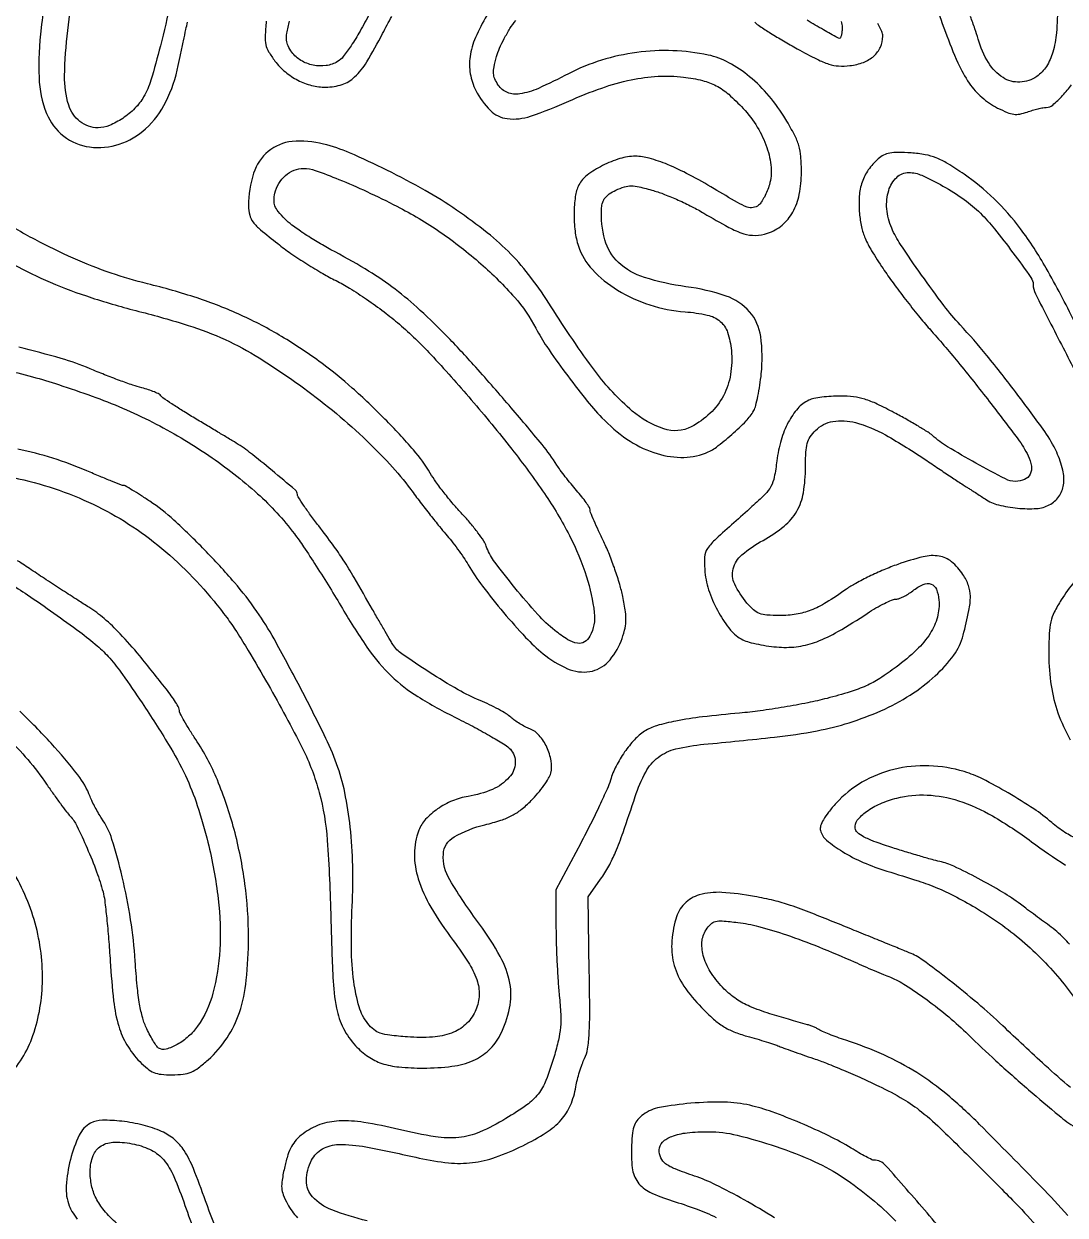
# Model space of a CAD drawing. Extents: x 0 to 2791, y 427 to 2463.
# Drawn here: x 1612.7 to 1868.9, y 1242.5 to 1535.6 of the extents above; entities that cross this region are included whole.
import ezdxf

# ---------------------------------------------------------------- set-up
doc = ezdxf.new("R2010")
doc.units = 0

msp = doc.modelspace()

# ---------------------------------------------------------------- linework, layer by layer
for points in [[(1619.076331, 1548.772075, 0.015132), (1616.982624, 1534.577726, 0.036565), (1616.454737, 1522.334063, 0.089404), (1618.313946, 1513.539779, 0.130956), (1622.519576, 1507.974198, 0.133262), (1628.909824, 1505.285269, 0.113613), (1636.204493, 1505.965074, 0.106294), (1642.669852, 1509.761684, 0.092285), (1647.670674, 1516.422742, 0.064949), (1650.715967, 1525.307047, -0.001278), (1651.335843, 1528.317603, -0.00117), (1651.989468, 1531.415195, -0.001169), (1652.585968, 1534.178034, -0.00383), (1652.99844, 1536, 0.002681)], [(1648.826696, 1540.88236, -0.0097), (1646.302445, 1530.148871, -0.009524), (1643.965685, 1521.686593, -0.060103), (1642.191628, 1517.588411, -0.064154), (1640.0384, 1514.795179, -0.047946), (1637.037412, 1512.317752, -0.049582), (1633.800616, 1510.569527, -0.099359), (1630.962901, 1510, -0.16897), (1626.520696, 1511.545323, -0.151086), (1623.749206, 1515.584808, -0.081233), (1622.741336, 1522.772026, -0.023926), (1623.529294, 1533.909431, -0.012573), (1625.158304, 1545.173838, -0.03287)], [(1836.401941, 1542.036491, 0.004381), (1839.420582, 1533.555952, 0.016597), (1842.484703, 1525.970798, 0.046276), (1845.282755, 1520.963784, 0.063045), (1848.37683, 1517.492482, 0.061358), (1852.265057, 1514.864778, 0.01918), (1854.604301, 1513.782342, 0.064956), (1856.224577, 1513.342097, 0.080366), (1857.711959, 1513.379011, 0.040466), (1859.528123, 1513.874009, -0.014419), (1860.836938, 1514.305036, -0.01359), (1862.19439, 1514.66924, -0.01369), (1863.413987, 1514.926091, -0.045078), (1864.232104, 1515, 0.179705), (1865.798708, 1515.581842, 0.027109), (1868.253897, 1517.940901, 0.027818), (1870.441139, 1520.561329, 0.161358)], [(1867, 1540.152157, -0.020175), (1866.727457, 1533.400295, -0.050905), (1865.836323, 1528.569272, -0.071748), (1864.257582, 1525.10301, -0.097595), (1861.883127, 1522.630693, -0.143605), (1857.72414, 1521.22584, -0.152777), (1853.578188, 1522.340815, -0.116311), (1849.984198, 1526.022914, -0.065088), (1847.466476, 1531.788637, 0.011267), (1846.659645, 1534.358135, 0.00676), (1845.592078, 1537.37318, 0.006767)], [(1726.61385, 1537.63093, 0.03298), (1723.806468, 1532.174413, 0.065766), (1722.476609, 1527.512861, 0.07986), (1722.53071, 1523.294832, 0.075024), (1723.894244, 1519.207298, 0.077408), (1727.473416, 1514.259525, 0.170224), (1731.617109, 1512.243464, 0.111006), (1737.379064, 1512.853634, 0.02385), (1746.786468, 1516.549028, -0.020978), (1754.875381, 1519.780209, -0.032817), (1762.091652, 1521.796643, -0.037483), (1768.713621, 1522.675447, -0.044869), (1774.998959, 1522.470037, -0.028749), (1779.653502, 1521.623869, -0.061914), (1783.056987, 1520.338969, -0.059947), (1786.109276, 1518.231003, -0.025489), (1789.664628, 1514.748009, -0.048909), (1793.129579, 1510.161328, -0.054518), (1795.491722, 1505.147775, -0.060118), (1796.54304, 1500.246196, -0.095864), (1796.116734, 1495.995286, -0.024871), (1795.573547, 1494.463759, -0.023752), (1794.87357, 1492.969392, -0.024467), (1794.129061, 1491.711664, -0.073801), (1793.465786, 1490.971605, -0.134526), (1792.11241, 1490.358637, -0.128502), (1790.609643, 1490.506035, -0.043332), (1788.235114, 1491.623872, -0.003791), (1782.5, 1495.016418, 0.014181), (1776.411168, 1498.449461, 0.023532), (1771.07368, 1500.949087, 0.027977), (1766.570541, 1502.516652, 0.069875), (1763.12877, 1503, 0.075264), (1759.345039, 1502.427199, 0.042888), (1755.050842, 1500.681026, 0.04308), (1751.29053, 1498.333734, 0.11432), (1749.264742, 1495.923715, 0.083231), (1748.365442, 1493.069808, 0.032634), (1748.059587, 1488.940757, 0.032482), (1748.305227, 1484.578135, 0.050252), (1749.134108, 1480.899223, 0.107919), (1752.586257, 1475.101173, 0.066644), (1758.752805, 1470.056418, 0.060904), (1766.689408, 1466.407663, 0.058806), (1775.366414, 1464.722809, -0.034778), (1780.831686, 1463.931219, -0.121353), (1784.00974, 1462.376819, -0.141532), (1785.828798, 1459.678616, -0.054101), (1786.754802, 1455.200029, -0.064943), (1786.554341, 1449.290841, -0.080227), (1784.803879, 1444.073819, -0.081823), (1781.536312, 1439.749741, -0.070905), (1776.901122, 1436.448868, -0.202769), (1770.12806, 1435.925382, -0.096513), (1762.378466, 1440.315365, -0.056235), (1753.32106, 1450.025961, -0.019238), (1742.437131, 1465.942228, 0.020993), (1737.456535, 1473.171097, 0.032203), (1732.503288, 1478.93781, 0.031063), (1726.717352, 1484.164354, 0.017862), (1719.160702, 1489.753333, 0.021755), (1711.471627, 1494.548281, 0.013315), (1702.026887, 1499.555278, 0.012941), (1692.859254, 1503.814853, 0.040426), (1686.425174, 1506.006225, 0.085024), (1678.709464, 1506.607855, 0.15055), (1672.859643, 1504.198618, 0.144852), (1669.23504, 1498.826633, 0.076613), (1668, 1490.813719, 0.061317), (1668.279773, 1488.54092, 0.103191), (1669.113563, 1486.817547, 0.054995), (1670.936485, 1484.923056, 0.007706), (1675.169334, 1481.504617, 0.014859), (1678.435819, 1479.101748, 0.009684), (1682.338795, 1476.515836, 0.009741), (1686.247152, 1474.139469, 0.018282), (1689.508436, 1472.398868, -0.025647), (1692.863042, 1470.544495, -0.011798), (1697.04083, 1467.808201, -0.011614), (1701.330461, 1464.702339, -0.015245), (1705.089102, 1461.660426, -0.027367), (1712.819791, 1454.229898, -0.010465), (1722.770492, 1443.100516, -0.010549), (1732.747145, 1430.951143, -0.016272), (1740.796991, 1420, -0.032067), (1746.929305, 1409.705056, -0.04122), (1751.124238, 1399.520601, -0.046815), (1753.046181, 1390.709537, -0.154359), (1751.964816, 1384.934259, -0.134535), (1750.6169, 1383.512836, -0.17784), (1748.879441, 1383.174235, -0.100658), (1746.553722, 1384.050098, -0.027745), (1743.34817, 1386.320657, -0.041064), (1739.132197, 1390.278647, -0.012985), (1733.507384, 1396.837324, -0.010609), (1728.279847, 1403.54917, -0.083484), (1726.483899, 1407.05073, 0.070477), (1725.879964, 1408.307209, 0.013793), (1724.426141, 1410.359388, 0.01439), (1722.582057, 1412.674051, 0.012895), (1720.541098, 1414.967139, -0.012791), (1718.361692, 1417.41475, -0.009784), (1716.101286, 1420.196597, -0.009912), (1714.086422, 1422.886125, -0.022938), (1712.709723, 1425, 0.04648), (1708.586282, 1430.72376, 0.015359), (1701.533062, 1438.326798, 0.015647), (1693.509415, 1445.966433, 0.023327), (1685.993475, 1452.081019, 0.024314), (1676.138157, 1458.646678, 0.027935), (1666.127374, 1463.8993, 0.027091), (1655.329027, 1468.127199, 0.020569), (1643.099901, 1471.615728, -0.02456), (1634.165068, 1474.241759, -0.020044), (1624.890471, 1477.893042, -0.019111), (1615.474139, 1482.480626, -0.017313), (1606.113067, 1487.917643, 0.013448)], [(1610.187917, 1476.390044, 0.024361), (1619.222284, 1472.003815, 0.022321), (1629.4081, 1468.185679, 0.01638), (1641, 1464.836726, -0.014308), (1653.161911, 1461.3776, -0.031003), (1662.226934, 1457.88551, -0.032091), (1670.596632, 1453.379702, -0.016446), (1680.5, 1446.735891, -0.015763), (1688.622521, 1440.492719, -0.016763), (1696.165629, 1433.872083, -0.017803), (1702.729886, 1427.253928, -0.027241), (1707.880702, 1421.028774, 0.003823), (1710.226144, 1417.90747, 0.003447), (1712.700646, 1414.71223, 0.003454), (1714.958083, 1411.87894, 0.010927), (1716.523848, 1410.025723, -0.014628), (1717.88827, 1408.386351, -0.008711), (1719.42003, 1406.360681, -0.008716), (1720.8774, 1404.286953, -0.014887), (1722.01118, 1402.5, 0.027997), (1725.568271, 1397.205648, 0.013002), (1730.735086, 1390.731674, 0.012868), (1736.147931, 1384.625895, 0.033331), (1740.437665, 1380.604592, 0.069235), (1746.48865, 1376.909474, 0.142994), (1751.938553, 1376.219617, 0.164395), (1756.398501, 1378.564378, 0.099347), (1759.615435, 1383.663091, 0.024678), (1760.502622, 1386.381504, 0.056978), (1760.828112, 1388.502339, 0.046578), (1760.697576, 1390.889087, 0.012122), (1760.039232, 1394.679559, 0.022571), (1759.302532, 1397.672529, 0.011912), (1758.134025, 1401.316558, 0.01183), (1756.758112, 1404.996673, 0.017873), (1755.372068, 1408.124019, -0.005121), (1754.080214, 1410.849075, -0.007248), (1752.990545, 1413.302658, -0.004438), (1752.125814, 1415.379266, -0.096725), (1752, 1416.023553, 0.140151), (1751.838406, 1416.588728, 0.013056), (1751.031873, 1417.811508, 0.015979), (1749.96654, 1419.238924, 0.011882), (1748.704249, 1420.747119, -0.008137), (1747.327571, 1422.367178, -0.006779), (1745.916355, 1424.131966, -0.006852), (1744.668483, 1425.782807, -0.018429), (1743.841622, 1427, 0.032307), (1740.206978, 1432.043601, 0.004701), (1732.073454, 1441.730687, 0.00576), (1723.332767, 1451.709309, 0.011659), (1716.182405, 1459.320341, 0.014273), (1709.359997, 1465.866474, 0.024576), (1703.27433, 1470.859084, 0.024297), (1696.679549, 1475.268208, 0.013579), (1688.269624, 1480.012018, -0.013141), (1684.889766, 1481.914601, -0.012325), (1681.540232, 1484.031594, -0.012396), (1678.663007, 1486.05574, -0.040811), (1676.918607, 1487.583976, -0.022016), (1675.28686, 1489.422985, -0.07842), (1674.499901, 1490.78099, -0.098858), (1674.264376, 1492.139922, -0.047721), (1674.478165, 1493.900588, -0.081986), (1675.422801, 1496.26696, -0.079086), (1677.086976, 1498.237704, -0.081649), (1679.227216, 1499.546246, -0.096756), (1681.550098, 1500, -0.085335), (1684.416581, 1499.507187, -0.011243), (1690.205421, 1497.308391, -0.012578), (1697.094062, 1494.309115, -0.009529), (1704.5, 1490.687192, -0.031998), (1715.145773, 1484.336332, -0.02976), (1725.16841, 1476.535759, -0.031315), (1733.44283, 1468.29304, -0.061944), (1738.675737, 1460.660161, 0.030324), (1741.352352, 1456.173344, 0.009362), (1745.909592, 1449.752333, 0.009693), (1750.839259, 1443.339049, 0.021177), (1754.912336, 1438.667561, 0.052567), (1761.0668, 1433.416671, 0.068036), (1767.692316, 1430.089055, 0.076605), (1774.290836, 1428.911037, 0.097072), (1780.382623, 1429.955373, 0.070756), (1783.063231, 1431.435836, 0.019043), (1786.839614, 1434.514429, 0.019234), (1790.379808, 1437.882582, 0.066827), (1792.258, 1440.41375, 0.062882), (1792.748729, 1441.644793, 0.012694), (1793.282908, 1443.943414, 0.013213), (1793.768769, 1446.667097, 0.012018), (1794.127811, 1449.5, 0.05925), (1793.978352, 1458.652158, 0.145764), (1791.238575, 1464.719056, 0.1342), (1785.442803, 1468.602363, 0.047018), (1775.593696, 1470.903811, -0.041415), (1765.362226, 1473.174239, -0.112898), (1758.98708, 1476.875317, -0.140368), (1755.655336, 1482.42035, -0.079742), (1754.844475, 1490.266179, -0.06313), (1755.10355, 1491.671877, -0.092392), (1755.697027, 1492.777567, -0.078273), (1756.730964, 1493.717284, -0.034138), (1758.35115, 1494.630409, -0.032944), (1760.455621, 1495.468783, -0.080874), (1762.09677, 1495.71992, -0.05696), (1764.054551, 1495.477203, -0.010328), (1767.60115, 1494.542082, -0.023823), (1770.325339, 1493.620858, -0.011945), (1773.676588, 1492.213369, -0.011832), (1777.081045, 1490.589057, -0.017134), (1780, 1488.982655, 0.010016), (1786.112409, 1485.504521, 0.048169), (1789.794899, 1483.943069, 0.082593), (1792.680064, 1483.536586, 0.073615), (1795.665502, 1484.05462, 0.095484), (1799.227331, 1486.043057, 0.091246), (1801.862334, 1489.240563, 0.078058), (1803.466525, 1493.615353, 0.048956), (1804, 1499.050862, 0.018991), (1803.852358, 1502.936543, 0.053229), (1803.359164, 1505.611707, 0.048978), (1802.287712, 1508.244099, 0.014202), (1800.134151, 1512.068727, 0.039285), (1796.035932, 1517.812184, 0.045122), (1791.258774, 1522.560064, 0.049135), (1786.14336, 1526.01447, 0.071245), (1781.037886, 1527.898455, 0.044305), (1772.369881, 1528.96747, 0.041873), (1763.480122, 1528.526714, 0.041904), (1754.794531, 1526.611842, 0.044526), (1746.733199, 1523.300594, -0.014066), (1739.278873, 1519.694157, -0.065897), (1734.724108, 1518.330626, -0.134953), (1731.667535, 1518.665172, -0.154577), (1729.397568, 1520.515987, -0.043063), (1728.570809, 1522.051299, -0.088228), (1728.257685, 1523.377287, -0.066134), (1728.378966, 1524.966227, -0.016186), (1729.005657, 1527.520203, -0.034969), (1729.732775, 1529.556923, -0.018183), (1730.905028, 1531.988807, -0.017991), (1732.295927, 1534.409557, -0.026098), (1733.706978, 1536.42985, -0.028082)], [(1672.365418, 1536.222031, 0.013206), (1672.07655, 1532.513362, 0.066351), (1672.244955, 1530.443573, 0.082704), (1672.935621, 1528.70795, 0.026968), (1674.49223, 1526.4213, 0.055516), (1677.045392, 1523.748564, 0.055965), (1680.117522, 1521.711373, 0.056944), (1683.512381, 1520.433677, 0.061628), (1687.017541, 1520, 0.080232), (1690.98864, 1520.64135, 0.109643), (1694.089206, 1522.494261, 0.068288), (1697.067904, 1526.197678, 0.015915), (1700.965561, 1533.179309, -0.006723), (1703.223344, 1537.404175, -0.006735)], [(1697.795918, 1538.175521, -0.010388), (1695.414753, 1533.761673, -0.01766), (1693.219636, 1530.187918, -0.019225), (1691.299715, 1527.524489, -0.091662), (1689.901475, 1526.285813, -0.102866), (1687.082705, 1525.297782, -0.083664), (1683.87789, 1525.409393, -0.083518), (1680.88163, 1526.56602, -0.101923), (1678.663061, 1528.58444, -0.043426), (1677.705064, 1530.173032, -0.094748), (1677.331369, 1531.53961, -0.065548), (1677.421933, 1533.249538, -0.012907), (1678.062987, 1536.26256, -0.046283)], [(1792.5, 1535.962749, 0.039914), (1793.75348, 1534.987751, 0.006235), (1796.396655, 1533.297946, 0.006904), (1799.572327, 1531.383354, 0.005969), (1802.956699, 1529.459947, 0.008143), (1807.86006, 1526.853503, 0.040347), (1810.745542, 1525.661866, 0.063549), (1813.132879, 1525.217408, 0.04237), (1815.917239, 1525.294139, 0.062443), (1819.25532, 1526.100291, 0.092226), (1821.824397, 1527.659959, 0.105471), (1823.431315, 1529.858883, 0.10562), (1824, 1532.520986, 0.102155), (1823.751097, 1533.72654, 0.022661), (1822.825, 1535.631437, 0.022642)], [(1813.73305, 1536.146787, -0.090729), (1814, 1534.687765, -0.022197), (1813.954247, 1533.657654, -0.035606), (1813.814191, 1532.789531, -0.040221), (1813.612775, 1532.164051, -0.303557), (1813.36746, 1532, -0.129308), (1812.9105, 1532.120187, -0.00091), (1809.399112, 1534.112992, -0.003425), (1805.387465, 1536.43592, -0.002176)], [(1871.180834, 1462.252446, 0.015085), (1864.220458, 1475.441438, 0.031705), (1857.881903, 1485.13407, 0.039187), (1851.380743, 1492.533383, 0.043071), (1843.993951, 1498.574269, 0.01237), (1839.949243, 1501.193526, 0.042089), (1837.146238, 1502.602585, 0.051483), (1834.455826, 1503.372725, 0.025935), (1830.948555, 1503.810102, 0.013509), (1827.742826, 1503.955073, 0.048488), (1825.70265, 1503.794129, 0.072983), (1824.202529, 1503.294786, 0.067232), (1822.862017, 1502.375127, 0.055793), (1820.447635, 1499.643145, 0.071001), (1818.92424, 1496.648061, 0.065507), (1818.223842, 1493.155944, 0.039406), (1818.273183, 1488.923913, 0.031233), (1818.784613, 1485.604593, 0.0471), (1819.675135, 1482.819283, 0.035957), (1821.251238, 1479.758042, 0.010927), (1824.065161, 1475.360173, 0.010504), (1826.533949, 1471.84332, 0.006237), (1829.614991, 1467.752676, 0.00624), (1832.790762, 1463.748234, 0.010694), (1835.551036, 1460.5, -0.01009), (1842.468516, 1452.379573, -0.006405), (1850.21033, 1442.659423, -0.004664), (1857.226668, 1433.438455, -0.046419), (1859.755794, 1429.298032, -0.074293), (1860.558291, 1426.769011, -0.156317), (1860.251297, 1424.753752, -0.178269), (1858.883361, 1423.462249, -0.101303), (1856.625256, 1423, -0.120721), (1854.189281, 1423.596844, -0.006075), (1846.918008, 1427.500584, -0.009644), (1839.925814, 1431.54264, -0.046129), (1836.220918, 1434.276005, 0.041062), (1835.12867, 1435.099025, 0.005939), (1832.752158, 1436.56193, 0.006698), (1829.892133, 1438.224308, 0.005686), (1826.828981, 1439.904673, 0.011913), (1822.591601, 1442.038757, 0.035503), (1819.566288, 1443.218253, 0.044908), (1816.82268, 1443.805949, 0.030324), (1813.626034, 1444, 0.016851), (1811.339649, 1443.922922, 0.016434), (1809.044351, 1443.692015, 0.016575), (1807.044596, 1443.356407, 0.057255), (1805.797053, 1442.95154, 0.105937), (1803.105354, 1440.950463, 0.05867), (1800.772438, 1437.563944, 0.050952), (1798.991032, 1433.157778, 0.039772), (1797.950158, 1428.098107, -0.016733), (1797.306462, 1424.027909, -0.076788), (1796.503512, 1421.783635, -0.072619), (1795.041145, 1419.827068, -0.014033), (1791.817579, 1416.788253, 0.001916), (1782.94769, 1408.823646, 0.053555), (1780.881928, 1406.507323, 0.146315), (1780.154489, 1404.388457, 0.035761), (1780.271467, 1400.658686, 0.058263), (1781.365933, 1395.746828, 0.043626), (1783.642546, 1390.687394, 0.045064), (1786.556626, 1386.428781, 0.106041), (1789.561593, 1384.051314, 0.047212), (1791.097807, 1383.466595, 0.016492), (1793.399343, 1382.912251, 0.016209), (1795.987334, 1382.465448, 0.018218), (1798.5, 1382.20798, 0.051968), (1803.276486, 1382.390355, 0.056194), (1807.782581, 1383.561499, 0.040599), (1812.984253, 1386.059451, 0.013383), (1820.196112, 1390.537012, -0.013137), (1822.329428, 1391.862956, -0.016117), (1824.390919, 1392.982747, -0.014639), (1826.162001, 1393.808106, -0.102057), (1827.092338, 1394, 0.085443), (1827.900402, 1394.139102, 0.027689), (1829.023349, 1394.608996, 0.026687), (1830.236546, 1395.279716, 0.027038), (1831.365901, 1396.073178, -0.058543), (1833.93537, 1397.646991, -0.194984), (1835.874294, 1397.739111, -0.21813), (1837.18681, 1396.473538, -0.072846), (1837.806176, 1393.811959, -0.086846), (1837.427843, 1389.622193, -0.07581), (1835.652677, 1385.589213, -0.060513), (1832.340095, 1381.549768, -0.031092), (1827.330274, 1377.322333, -0.017878), (1823.291452, 1374.541497, -0.035682), (1819.881087, 1372.696533, -0.031713), (1815.991454, 1371.227315, -0.01137), (1810.28652, 1369.61758, -0.013652), (1805.56224, 1368.536443, -0.007614), (1799.757834, 1367.465564, -0.00759), (1793.849655, 1366.560328, -0.012203), (1788.78652, 1365.988564, 0.007139), (1779.688557, 1365.054371, 0.018054), (1773.115672, 1364.042782, 0.024091), (1768.376846, 1362.898252, 0.073855), (1765.385531, 1361.516954, 0.06088), (1762.934315, 1359.445404, 0.034809), (1760.500654, 1356.423253, 0.033945), (1758.417201, 1352.95143, 0.043515), (1757.01597, 1349.5, -0.030016), (1756.179838, 1347.269796, -0.005604), (1754.358173, 1343.296875, -0.005983), (1752.118191, 1338.696124, -0.005437), (1749.697574, 1334), (1743.610739, 1322.5), (1743.619905, 1313.5, 0.007162), (1743.681705, 1309.472445, 0.004575), (1743.863413, 1304.79375, 0.004596), (1744.125695, 1300.210234, 0.008543), (1744.435994, 1296.5, -0.012921), (1744.775875, 1291.957611, -0.033636), (1744.71559, 1288.68173, -0.035476), (1744.220403, 1285.544871, -0.015822), (1743.148142, 1281.5, -0.019451), (1741.141699, 1275.635883, -0.073044), (1739.233249, 1272.258959, -0.073498), (1736.44049, 1269.584093, -0.01985), (1731.291015, 1266.229336, -0.031407), (1724.843682, 1262.914276, -0.077807), (1719.720414, 1261.568757, -0.066108), (1713.943478, 1261.744982, -0.018048), (1704.980642, 1263.548883, 0.017984), (1696.345985, 1265.287875, 0.051839), (1690.257763, 1265.64865, 0.073739), (1685.548328, 1264.735075, 0.078355), (1681.413622, 1262.501914, 0.042714), (1679.746947, 1260.989299, 0.059762), (1678.564607, 1259.364481, 0.050671), (1677.674335, 1257.307279, 0.021755), (1676.893572, 1254.415033, 0.013373), (1676.24606, 1251.109171, 0.060154), (1676.154636, 1249.144955, 0.075966), (1676.544847, 1247.442342, 0.029209), (1677.570827, 1245.236381, 0.066502), (1680.03039, 1241.838441, 0.051327)], [(1697.1528, 1241.0728, -0.031985), (1688.464744, 1243.753302, -0.117284), (1683.734842, 1246.966409, -0.192728), (1682.224512, 1250.9814, -0.114562), (1683.502489, 1256.004814, -0.147866), (1686.186327, 1258.767871, -0.122301), (1690.165197, 1259.838884, -0.052417), (1696.862717, 1259.266955, -0.007995), (1710, 1256.522906, 0.029682), (1717.174144, 1255.346322, 0.055508), (1723.050366, 1255.391536, 0.055393), (1728.780795, 1256.728861, 0.029434), (1735.504136, 1259.561884, 0.028089), (1741.197587, 1262.775086, 0.067491), (1744.87927, 1265.906118, 0.08193), (1747.169394, 1269.496565, 0.059298), (1748.509698, 1274.0574, -0.01955), (1748.876572, 1275.809019, -0.01353), (1749.421725, 1277.758923, -0.013666), (1750.048493, 1279.606786, -0.027107), (1750.662915, 1281.026116, 0.078599), (1751.400459, 1283.361786, 0.023721), (1751.778893, 1287.07532, 0.014525), (1751.921684, 1292.768755, 0.003347), (1751.819255, 1302.370657), (1751.5, 1320.757299), (1754.584402, 1325.128649, 0.027064), (1756.605952, 1328.350521, 0.027388), (1758.258837, 1331.759383, 0.016093), (1760.112702, 1336.617718, 0.003166), (1763.103544, 1345.464329, -0.04249), (1765.685123, 1351.492676, -0.108084), (1768.751988, 1355.097978, -0.103421), (1773.132869, 1357.184443, -0.036921), (1780, 1358.324837, 0.004766), (1797.352389, 1360.070937, 0.019292), (1807.864061, 1361.642425, 0.02957), (1815.766133, 1363.627376, 0.027798), (1823.548144, 1366.563711, 0.038051), (1830.735427, 1370.419997, 0.043617), (1836.911067, 1375.170488, 0.048529), (1841.483021, 1380.269621, 0.096518), (1843.792178, 1385.155286, 0.010777), (1845.201344, 1391.24141, 0.052537), (1845.557565, 1394.756467, 0.08586), (1845.090355, 1397.3946, 0.061681), (1843.732807, 1400.06852, 0.067663), (1840.906189, 1403.239059, 0.138903), (1837.908824, 1404.61924, 0.099522), (1833.948369, 1404.449198, 0.024785), (1827.706301, 1402.580634, 0.01515), (1824.269293, 1401.244699, 0.012067), (1820.644651, 1399.603588, 0.012248), (1817.358819, 1397.918852, 0.029817), (1815.049989, 1396.478115, -0.016423), (1810.083978, 1393.191346, -0.043994), (1806.294323, 1391.29538, -0.05464), (1802.739536, 1390.323856, -0.039424), (1798.638554, 1390, -0.017059), (1795.477218, 1390.10789, -0.074356), (1793.653176, 1390.509408, -0.092327), (1792.226776, 1391.382454, -0.034493), (1790.588602, 1393.077072, -0.06229), (1787.57757, 1397.722521, -0.177453), (1787.200886, 1401.498939, -0.157263), (1789.367658, 1404.925967, -0.046313), (1794.555217, 1408.493754, 0.043004), (1799.71174, 1411.990256, 0.091123), (1802.836434, 1415.645975, 0.090176), (1804.476145, 1420.19965, 0.041465), (1805, 1426.505616, -0.01252), (1805.092313, 1430.191655, -0.053816), (1805.436366, 1432.356551, -0.079653), (1806.159119, 1433.957321, -0.050624), (1807.454545, 1435.545455, -0.157338), (1811.754235, 1437.747326, -0.106875), (1817.288827, 1437.4605, -0.062831), (1824.663514, 1434.427243, -0.019767), (1834.818775, 1428.127536, 0.00095), (1838.127372, 1425.898465, 0.00121), (1841.187769, 1423.855775, 0.000941), (1843.761331, 1422.153983, 0.010116), (1844.818775, 1421.487868, -0.005778), (1845.647888, 1420.975578, -0.002205), (1846.7912, 1420.243674, -0.002183), (1848.026147, 1419.437742, -0.002676), (1849.172544, 1418.673609, 0.087339), (1852.450124, 1417.213703, 0.038188), (1857.157488, 1416.413086, 0.037885), (1861.841311, 1416.336297, 0.107721), (1864.966211, 1417.214458, 0.115448), (1867.328079, 1419.279498, 0.121316), (1868.474703, 1422.141802, 0.094571), (1868.29556, 1425.793776, 0.048086), (1866.783995, 1430.154174, 0.047025), (1863.843749, 1435.244781, 0.007639), (1857.081932, 1444.459962, 0.009057), (1849.576484, 1454.003413, 0.016343), (1843.038238, 1461.5, -0.025592), (1839.05607, 1466.239982, -0.007961), (1833.56341, 1473.747436, -0.006792), (1828.371206, 1481.302218, -0.045647), (1826.202702, 1485.297053, -0.078752), (1824.995147, 1490.047816, -0.097409), (1825.461343, 1494.58132, -0.126242), (1827.420914, 1497.793052, -0.195382), (1830.39169, 1499, -0.106916), (1833.621584, 1498.301356, -0.022522), (1838.796338, 1495.665697, -0.024581), (1844.051719, 1492.332106, -0.042346), (1848.015241, 1489, -0.027563), (1851.482382, 1485.141125, -0.009793), (1856.015452, 1479.267411, -0.0045), (1860.464415, 1473.148756, -0.156174), (1861, 1471.475877, 0.118081), (1861.562261, 1469.128241, 0.001602), (1868.35804, 1455.860092, 0.003732), (1874.871889, 1443.469944, 0.036841)], [(1607.600382, 1424.406833, -0.060331), (1627.489113, 1418.420769, -0.063466), (1644.615507, 1408.163272, -0.05554), (1659.5, 1393.516166, -0.010048), (1662.630568, 1389.502203, -0.016749), (1665.081507, 1385.986364, -0.010975), (1667.904773, 1381.415855, -0.00211), (1672.803884, 1373, -0.014633), (1681.275606, 1357.257424, -0.050563), (1685.386791, 1346.446411, -0.04795), (1687.354433, 1334.739791, -0.012225), (1688.244874, 1315.5, 0.006149), (1688.740565, 1300.968349, 0.036126), (1689.643223, 1293.394189, 0.068758), (1691.3361, 1288.42164, 0.071543), (1694.297728, 1284.168633, 0.05361), (1697.412784, 1281.477279, 0.071753), (1700.751087, 1279.81426, 0.057157), (1704.983251, 1278.935512, 0.021876), (1711, 1278.653764, 0.032739), (1718.030787, 1279.0931, 0.069984), (1723.266471, 1280.528612, 0.088441), (1727.109571, 1283.067226, 0.084919), (1729.903054, 1286.809971, 0.067025), (1732.216265, 1293.393376, 0.097532), (1732.275156, 1299.529527, 0.080161), (1729.923668, 1306.076325, 0.032889), (1724.810829, 1314.043153, -0.022848), (1717.485655, 1324.968563, -0.151074), (1715.90962, 1331.270434, -0.255395), (1718.539922, 1335.51361, -0.068973), (1726.154915, 1338.537964, 0.016672), (1730.075571, 1339.638536, 0.043526), (1732.776464, 1340.761424, 0.049251), (1735.045984, 1342.246487, 0.026893), (1737.523993, 1344.471361, 0.020684), (1739.167234, 1346.256489, 0.020656), (1740.658133, 1348.172081, 0.021014), (1741.817067, 1349.948583, 0.072655), (1742.339202, 1351.215351, 0.106173), (1742.442401, 1354.218504, 0.065646), (1741.366408, 1357.59721, 0.066855), (1739.490147, 1360.505685, 0.12622), (1737.221751, 1362.102104, -0.027852), (1736.033938, 1362.629455, -0.017699), (1734.712014, 1363.366996, -0.017774), (1733.46219, 1364.185571, -0.031214), (1732.5, 1364.960162, 0.046418), (1731.370625, 1365.81416, 0.01327), (1729.471875, 1366.921908, 0.013237), (1727.252333, 1368.063696, 0.01369), (1725, 1369.072959, -0.031467), (1719.568309, 1371.742494, -0.012519), (1712.463396, 1376.047417, -0.00886), (1705.709205, 1380.545392, -0.100704), (1703.5, 1382.847368, -0.008404), (1702.901663, 1383.829225, -0.000999), (1701.616365, 1386.030481, -0.001193), (1700.099824, 1388.654114, -0.000979), (1698.49188, 1391.46397, 0.002243), (1693.960928, 1399.335501, 0.011231), (1691.304707, 1403.675292, 0.015026), (1688.813986, 1407.302312, 0.006273), (1685.25, 1412.045913, -0.006348), (1683.238408, 1414.724144, -0.009287), (1681.542188, 1417.135992, -0.005311), (1680.182336, 1419.194755, -0.144267), (1680, 1419.813543, 0.219919), (1679.517845, 1420.856734, 0.002761), (1673.774574, 1425.688159, 0.008287), (1668.246961, 1430.13337, 0.029425), (1664.5, 1432.707159, 0.000659), (1663.299563, 1433.429563, 0.000092), (1660.811066, 1434.922017, 0.000105), (1657.864129, 1436.68784, 0.000089), (1654.750439, 1438.551941, -0.00489), (1651.741906, 1440.392552, -0.007033), (1649.117905, 1442.085187, -0.004031), (1646.945482, 1443.555599, -0.103906), (1646.458217, 1444.067607, 0.139787), (1646.018174, 1444.468959, 0.017797), (1644.838928, 1445.004205, 0.019725), (1643.358787, 1445.546254, 0.015236), (1641.707778, 1446.023029, -0.019788), (1639.530213, 1446.673389, -0.005797), (1636.23916, 1447.842728, -0.005813), (1632.562903, 1449.24589, -0.006206), (1629, 1450.704836, 0.029621), (1621.881109, 1453.237818, 0.010547), (1611.449358, 1456.029929, 0.009563)], [(1607.56208, 1450.52488, -0.011179), (1614.845531, 1448.731474, -0.013648), (1621.284392, 1446.802465, -0.006419), (1629.5, 1443.9773, -0.031641), (1644.34728, 1437.571654, -0.031793), (1658.242759, 1429.352668, -0.033453), (1670.214079, 1419.973458, -0.048723), (1679.267893, 1410.096926, -0.0137), (1681.527643, 1406.912778, -0.004657), (1684.639862, 1402.167546, -0.004627), (1687.981967, 1396.85946, -0.005311), (1691.072391, 1391.727664, 0.018759), (1697.528301, 1381.631929, 0.049999), (1703.071681, 1375.134986, 0.052954), (1709.603893, 1370.078839, 0.023192), (1719.190117, 1364.760417, -0.007197), (1723.689049, 1362.449378, -0.009098), (1727.777136, 1360.178073, -0.007477), (1731.12646, 1358.169136, -0.070116), (1732.413693, 1357.095368, -0.200845), (1733.604641, 1353.719463, -0.170223), (1732.14057, 1350.202621, -0.10915), (1727.981297, 1347.222833, -0.061852), (1722, 1345.498508, 0.059064), (1718.156541, 1344.413582, 0.052355), (1714.50193, 1342.427836, 0.055317), (1711.56148, 1339.885768, 0.095742), (1709.860633, 1337.151734, 0.091743), (1708.795133, 1331.382772, 0.075913), (1709.74202, 1325.196049, 0.05815), (1712.854831, 1318.217705, 0.027362), (1718.360017, 1310.003695, -0.021796), (1722.314472, 1304.243078, -0.065076), (1724.295189, 1299.901684, -0.094694), (1724.702071, 1296.191779, -0.091601), (1723.723298, 1292.54594, -0.097213), (1721.357365, 1289.360193, -0.095243), (1717.946873, 1287.277277, -0.073775), (1713.266873, 1286.274479, -0.034835), (1707.075347, 1286.310663, -0.009846), (1702.72481, 1286.725994, -0.053078), (1700.409364, 1287.246025, -0.08752), (1698.820119, 1288.117493, -0.055428), (1697.324405, 1289.617757, -0.097578), (1695.202492, 1293.707582, -0.03808), (1693.882507, 1299.963978, -0.030115), (1693.293286, 1308.179479, -0.015478), (1693.495258, 1318.5, 0.018538), (1693.629101, 1328.450281, 0.02132), (1693.000345, 1337.926537, 0.023102), (1691.667656, 1346.450915, 0.037513), (1689.669092, 1353.5, 0.026746), (1686.606901, 1360.648101, 0.00595), (1680.582802, 1372.503843, 0.006026), (1674.267583, 1384.228451, 0.025477), (1670.049787, 1391, 0.025913), (1664.509582, 1398.141064, 0.014907), (1657.153402, 1406.174007, 0.01474), (1649.621682, 1413.47812, 0.038381), (1643.679286, 1418.126858, 0.004714), (1641.402541, 1419.611042, 0.007025), (1639.380952, 1420.862265, 0.003425), (1637.649883, 1421.884267, 0.132383), (1637.220428, 1422, -0.093654), (1636.761544, 1422.086714, -0.001529), (1634.318216, 1423.05295, -0.003923), (1631.481206, 1424.210798, -0.002587), (1628.236674, 1425.584511, 0.049689), (1611.244608, 1430.959923, 0.036237)], [(1608.416072, 1360.030591, -0.056273), (1618.321492, 1348.5, 0.004767), (1620.011904, 1346.065019, 0.005055), (1621.716243, 1343.710106, 0.004831), (1623.223576, 1341.711798, 0.023009), (1624.147192, 1340.61951, -0.074598), (1625.778843, 1338.229462, -0.010528), (1628.265816, 1332.792898, -0.012926), (1630.630087, 1326.909899, -0.02386), (1632.195106, 1322, -0.034378), (1632.605453, 1319.890531, -0.00502), (1633.099347, 1315.552249, -0.005657), (1633.574372, 1310.403751, -0.004824), (1633.9614, 1304.965102, 0.012615), (1634.811633, 1295.174316, 0.04373), (1636.069077, 1288.947329, 0.063788), (1638.080954, 1284.369359, 0.056959), (1641.246848, 1280.25, 0.028323), (1643.125528, 1278.516917, 0.075203), (1644.689315, 1277.583032, 0.07237), (1646.494823, 1277.134026, 0.024819), (1649.193286, 1277, 0.028105), (1651.929819, 1277.153942, 0.070225), (1653.863894, 1277.653174, 0.06458), (1655.677703, 1278.69606, 0.020983), (1658.061857, 1280.674849, 0.062889), (1662.705075, 1286.071744, 0.066659), (1665.752344, 1292.352149, 0.054129), (1667.444797, 1300.274504, 0.025295), (1667.988131, 1310.767445, 0.033761), (1667.107963, 1324.015583, 0.031647), (1664.45095, 1337.320483, 0.032953), (1660.31669, 1349.539099, 0.048942), (1655.004256, 1359.5, -0.008111), (1653.472622, 1361.881493, -0.011164), (1652.179811, 1364.072922, -0.008007), (1651.177733, 1365.930775, -0.119526), (1651.003183, 1366.641862, 0.124232), (1650.834533, 1367.30239, 0.013699), (1650.046247, 1368.66466, 0.016043), (1648.994851, 1370.255321, 0.012328), (1647.75, 1371.924519, 0.00571), (1641.135281, 1380.156941, 0.017505), (1636.399428, 1385.520824, 0.025456), (1632.490918, 1389.247554, 0.03808), (1628.692876, 1392.043444, -0.00331), (1625.974583, 1393.76693, -0.001305), (1622.254972, 1396.173699, -0.001291), (1618.249059, 1398.795332, -0.001615), (1614.545434, 1401.25, 0.003653), (1611.190875, 1403.453692, 0.005583)], [(1604.11826, 1400.653197, -0.031775), (1613.606316, 1395.088929, -0.011161), (1626.5, 1385.956889, -0.017718), (1630.775415, 1382.541753, -0.035533), (1633.844829, 1379.502456, -0.026501), (1636.969315, 1375.528559, -0.006113), (1641.789028, 1368.5, -0.010274), (1648.307871, 1358.291837, -0.026626), (1652.450378, 1350.609367, -0.030912), (1655.394002, 1343.228382, -0.018809), (1657.990806, 1334.199865, -0.030751), (1660.534428, 1320.297818, -0.0438), (1660.935101, 1307.756745, -0.051101), (1659.243302, 1297.119244, -0.086761), (1655.47262, 1288.960491, -0.059986), (1653.259608, 1286.466831, -0.053476), (1650.43551, 1284.458023, -0.058613), (1647.704447, 1283.321547, -0.210743), (1645.877753, 1283.575553, -0.104471), (1645.422865, 1284.00943, -0.012165), (1644.652081, 1285.194883, -0.014184), (1643.799924, 1286.670104, -0.011151), (1642.958564, 1288.313577, -0.045198), (1641.955406, 1290.974509, -0.025211), (1641.199891, 1294.356708, -0.01849), (1640.604581, 1298.827292, -0.007343), (1640.105227, 1305, 0.022068), (1638.980801, 1315.165392, 0.019091), (1636.927419, 1325.701805, 0.01848), (1634.402372, 1334.911173, 0.07506), (1631.858185, 1340.119394, -0.017497), (1631.090885, 1341.318469, -0.011151), (1630.279515, 1342.762362, -0.011202), (1629.546234, 1344.21579, -0.020386), (1629.023407, 1345.438435, 0.075382), (1626.009513, 1350.778806, 0.018185), (1619.444155, 1358.563228, 0.01937), (1611.725291, 1366.432491, 0.029256)], [(1871.151384, 1398.356074, 0.026965), (1867.900031, 1393.844211, 0.024741), (1866.16897, 1390.82817, 0.062587), (1865.311582, 1388.45404, 0.046564), (1864.937218, 1385.556543, 0.00908), (1864.846185, 1380.28653, 0.037482), (1865.416057, 1372.784372, 0.047102), (1867.105339, 1366.024343, 0.044908), (1870.109444, 1359.45268, 0.029809)], [(1872.051216, 1334.987935, -0.049899), (1868.789001, 1336.644613, -0.03706), (1865.554292, 1339.071653, 0.032976), (1861.127475, 1342.449944, 0.014599), (1854.882014, 1346.337198, 0.01422), (1848.564289, 1349.78124, 0.044019), (1844.061606, 1351.593705, 0.065762), (1835.361286, 1353.027862, 0.068428), (1826.708942, 1352.119445, 0.070738), (1818.871065, 1348.966231, 0.078852), (1812.545485, 1343.839367, 0.016436), (1810.650648, 1341.587181, 0.036527), (1809.397422, 1339.729754, 0.049325), (1808.721377, 1338.223834, 0.145812), (1808.683454, 1337.102473, 0.155573), (1810.200871, 1334.705919, 0.037276), (1814.073333, 1331.922841, 0.034833), (1819.206863, 1329.256786, 0.02871), (1825, 1327.129255, -0.005042), (1832.735904, 1324.696889, -0.019304), (1837.47377, 1322.949562, -0.023628), (1841.573263, 1321.023731, -0.010544), (1846.786578, 1318.124645, -0.044625), (1858.278727, 1309.958646, -0.044977), (1868.106527, 1299.902716, -0.048003), (1875.347409, 1289.043661, -0.075489)], [(1869.936449, 1309.117668, 0.019835), (1868.529659, 1310.647056, 0.019458), (1866.810477, 1312.243995, 0.020459), (1865, 1313.674606, -0.001248), (1863.082698, 1315.073449, -0.001026), (1861.042508, 1316.576212, -0.001035), (1859.173962, 1317.964464, -0.002752), (1857.846837, 1318.966151, 0.028329), (1853.482047, 1321.922974, 0.012763), (1847.453226, 1325.321002, 0.011373), (1841.507678, 1328.303678, 0.057571), (1838, 1329.494258, -0.014511), (1836.113293, 1329.958416, -0.003538), (1833.03125, 1330.835734, -0.003623), (1829.510938, 1331.892534, -0.003604), (1826, 1333.002081, -0.009349), (1821.841645, 1334.435716, -0.034141), (1819.294438, 1335.570032, -0.057154), (1817.792177, 1336.60086, -0.177728), (1817.209059, 1337.659591, -0.209428), (1817.735703, 1339.629486, -0.067434), (1819.972737, 1341.764239, -0.054584), (1823.372725, 1343.703199, -0.04066), (1827.464636, 1345.095412, -0.074105), (1834.94866, 1345.836752, -0.066192), (1842.634642, 1344.427047, -0.053627), (1851.007582, 1340.680507, -0.027537), (1860.615766, 1334.344942, 0.016545), (1868.938516, 1328.590688, 0.087594)], [(1608.412946, 1276.179559, 0.113057), (1614.960065, 1286.697388, 0.080834), (1617.317754, 1300.406873, 0.074678), (1615.231146, 1315.204295, 0.07318), (1608.886541, 1328.848301, 0.030489)], [(1870.172204, 1273.888313, -0.013243), (1863.979729, 1279.30604, -0.00281), (1853.5, 1289.086006, 0.013113), (1847.347673, 1294.5948, 0.010068), (1840.355443, 1300.294487, 0.008082), (1833.849213, 1305.216055, 0.063236), (1830.533639, 1307.049564, -0.001593), (1829.21275, 1307.580249, -0.000127), (1825.719256, 1308.997785, -0.000172), (1821.552818, 1310.691272, -0.000132), (1817, 1312.545024, 0.001952), (1806.577281, 1316.744637, 0.012869), (1801.302666, 1318.690304, 0.02231), (1797.235032, 1319.873369, 0.014444), (1792.439805, 1320.893133, 0.02984), (1784.42173, 1321.868023, 0.085477), (1778.861884, 1321.258416, 0.131057), (1775.219546, 1319.073228, 0.125385), (1773.074637, 1315.329882, 0.055293), (1772.08776, 1309.229459, 0.083277), (1772.711258, 1303.890749, 0.078673), (1775.088121, 1298.834809, 0.044263), (1779.38929, 1293.56939, 0.017182), (1782.37064, 1290.718565, 0.041642), (1784.802306, 1288.8875, 0.046483), (1787.336066, 1287.602702, 0.026579), (1790.590967, 1286.512327, -0.003971), (1792.9999, 1285.824731, -0.004206), (1795.351722, 1285.111639, -0.004017), (1797.36697, 1284.464221, -0.01915), (1798.5, 1284.041398, 0.01126), (1799.656498, 1283.588908, 0.002049), (1801.821875, 1282.807475, 0.002204), (1804.364808, 1281.914163, 0.001998), (1807, 1281.013252, -0.013367), (1810.153691, 1279.854357, -0.005447), (1814.38125, 1278.117681, -0.005385), (1818.886841, 1276.151671, -0.006844), (1823, 1274.235836, -0.019867), (1829.027011, 1271.026383, -0.038119), (1833.528469, 1267.911959, -0.022658), (1838.79601, 1263.228608, -0.003232), (1849.089225, 1253.075822, -0.004457), (1857.462354, 1244.558969, -0.013297), (1862.982964, 1238.529668, -0.019204)], [(1869.504663, 1242.383608, 0.014118), (1862.920378, 1249.493136, 0.001675), (1847.818594, 1264.800278, 0.023396), (1839.980726, 1271.986005, 0.03346), (1832.352097, 1277.528763, 0.034445), (1824.229228, 1281.888377, 0.027062), (1814.909189, 1285.499077, -0.006429), (1812.764701, 1286.229678, -0.008042), (1810.795199, 1286.964932, -0.00666), (1809.166176, 1287.628278, -0.060187), (1808.5, 1288.009929, 0.041378), (1807.978434, 1288.335309, 0.015899), (1807.20625, 1288.701929, 0.015615), (1806.339044, 1289.048554, 0.018557), (1805.5, 1289.319093, -0.005054), (1796.214437, 1292.038624, -0.02754), (1791.295815, 1293.834523, -0.048511), (1787.987945, 1295.650632, -0.045371), (1785.01071, 1298.106459, -0.050913), (1781.867344, 1301.925482, -0.072092), (1779.983007, 1305.897261, -0.087597), (1779.519916, 1309.603642, -0.133177), (1780.520396, 1312.671472, -0.053031), (1781.678279, 1314.085876, -0.138619), (1782.818395, 1314.713691, -0.076227), (1784.522775, 1314.842969, -0.008925), (1788.331212, 1314.482746, -0.038206), (1793.471822, 1313.501936, -0.015403), (1800.312039, 1311.418125, -0.013727), (1808.275578, 1308.47537, -0.009884), (1817, 1304.774555, 0.002362), (1819.353069, 1303.734367, 0.001939), (1821.875866, 1302.64499, 0.001957), (1824.202073, 1301.661937, 0.005187), (1825.87529, 1300.982847, -0.049206), (1829.62706, 1299.060494, -0.01566), (1834.803732, 1295.494893, -0.015755), (1840.234129, 1291.228028, -0.019515), (1844.99712, 1286.909324, 0.009242), (1851.820686, 1280.461972, 0.00621), (1859.84161, 1273.33927, 0.005112), (1867.374892, 1266.948712, 0.034943), (1871.325242, 1264.108006, 0.075713)], [(1844.763574, 1231.239408, 0.00533), (1834.884008, 1243.024033, 0.004666), (1824.670288, 1254.723995, 0.214132), (1821.827422, 1256, -0.115456), (1821.317633, 1256.119307, -0.006427), (1819.854913, 1256.867189, -0.009638), (1818.128205, 1257.821224, -0.006887), (1816.232218, 1258.952133, 0.024452), (1810.770605, 1261.955022, 0.013394), (1803.817308, 1265.118923, 0.013364), (1796.830159, 1267.857238, 0.029203), (1791.318965, 1269.492227, 0.053374), (1784.993168, 1270.276565, 0.025633), (1776.810537, 1269.993814, 0.023269), (1769.093212, 1268.966604, 0.115755), (1765.108705, 1267.237938, 0.054269), (1763.745744, 1265.972644, 0.086802), (1762.929996, 1264.614672, 0.062135), (1762.466101, 1262.748646, 0.016581), (1762.201418, 1259.692467, 0.041826), (1762.371943, 1254.079615, 0.130062), (1763.738542, 1250.583676, 0.124747), (1766.69513, 1248.137196, 0.037059), (1772.20861, 1246.005255, -0.015113), (1778.124115, 1244.011322, -0.024334), (1783.014029, 1241.920857, -0.020298)], [(1661.401798, 1236.068393, -0.020844), (1657.410916, 1246, 0.010119), (1654.414517, 1253.945082, 0.04597), (1652.164659, 1258.344154, 0.076877), (1649.775501, 1261.078731, 0.070815), (1646.607664, 1263.0554, 0.043173), (1642.058839, 1264.614393, 0.032065), (1636.8305, 1265.564591, 0.031402), (1632.028584, 1265.818787, 0.12096), (1629.155383, 1265.083159, 0.161049), (1626.35084, 1262.132671, 0.04682), (1624.188517, 1256.15552, 0.047247), (1623.143207, 1249.641804, 0.108495), (1623.888604, 1244.757673, 0.048545), (1624.565341, 1243.40744, 0.01504), (1625.834167, 1241.519361, 0.014884)], [(1635.561296, 1240.409038, -0.031432), (1632.47407, 1243.635808, -0.058086), (1630.474522, 1246.65856, -0.065765), (1629.378093, 1249.787594, -0.053972), (1629.031803, 1253.3151, -0.089087), (1629.753553, 1257.11525, -0.166399), (1631.736786, 1259.493029, -0.136926), (1635.08578, 1260.433203, -0.053248), (1639.914012, 1259.925021, -0.064454), (1644.148309, 1258.427236, -0.103196), (1647.132367, 1256.041736, -0.071351), (1649.593987, 1252.011271, -0.018305), (1652.356563, 1244.872273, 0.02294), (1657.656572, 1231.544405, 0.048272)], [(1797.358911, 1241.846427, 0.012035), (1789.901223, 1246.248683, 0.012036), (1782.850808, 1249.965162, 0.034181), (1777.72047, 1252.090269, -0.011538), (1772.926659, 1253.826291, -0.066386), (1770.566956, 1255.124914, -0.130733), (1769.412245, 1256.567155, -0.104158), (1769, 1258.52462, -0.204509), (1769.817783, 1260.440376, -0.102914), (1772.088081, 1261.859885, -0.063061), (1775.849188, 1262.731481, -0.025447), (1781.121876, 1263, -0.059862), (1788.160441, 1262.15429, -0.022271), (1797.744243, 1259.360031, -0.022555), (1807.278927, 1255.625262, -0.045159), (1814.34071, 1251.68731, -0.022676), (1821.158717, 1246.565369, -0.025435), (1827.216258, 1241.028772, -0.026234)]]:
    msp.add_lwpolyline(points, format="xyb")

doc.saveas('drawing.dxf')
